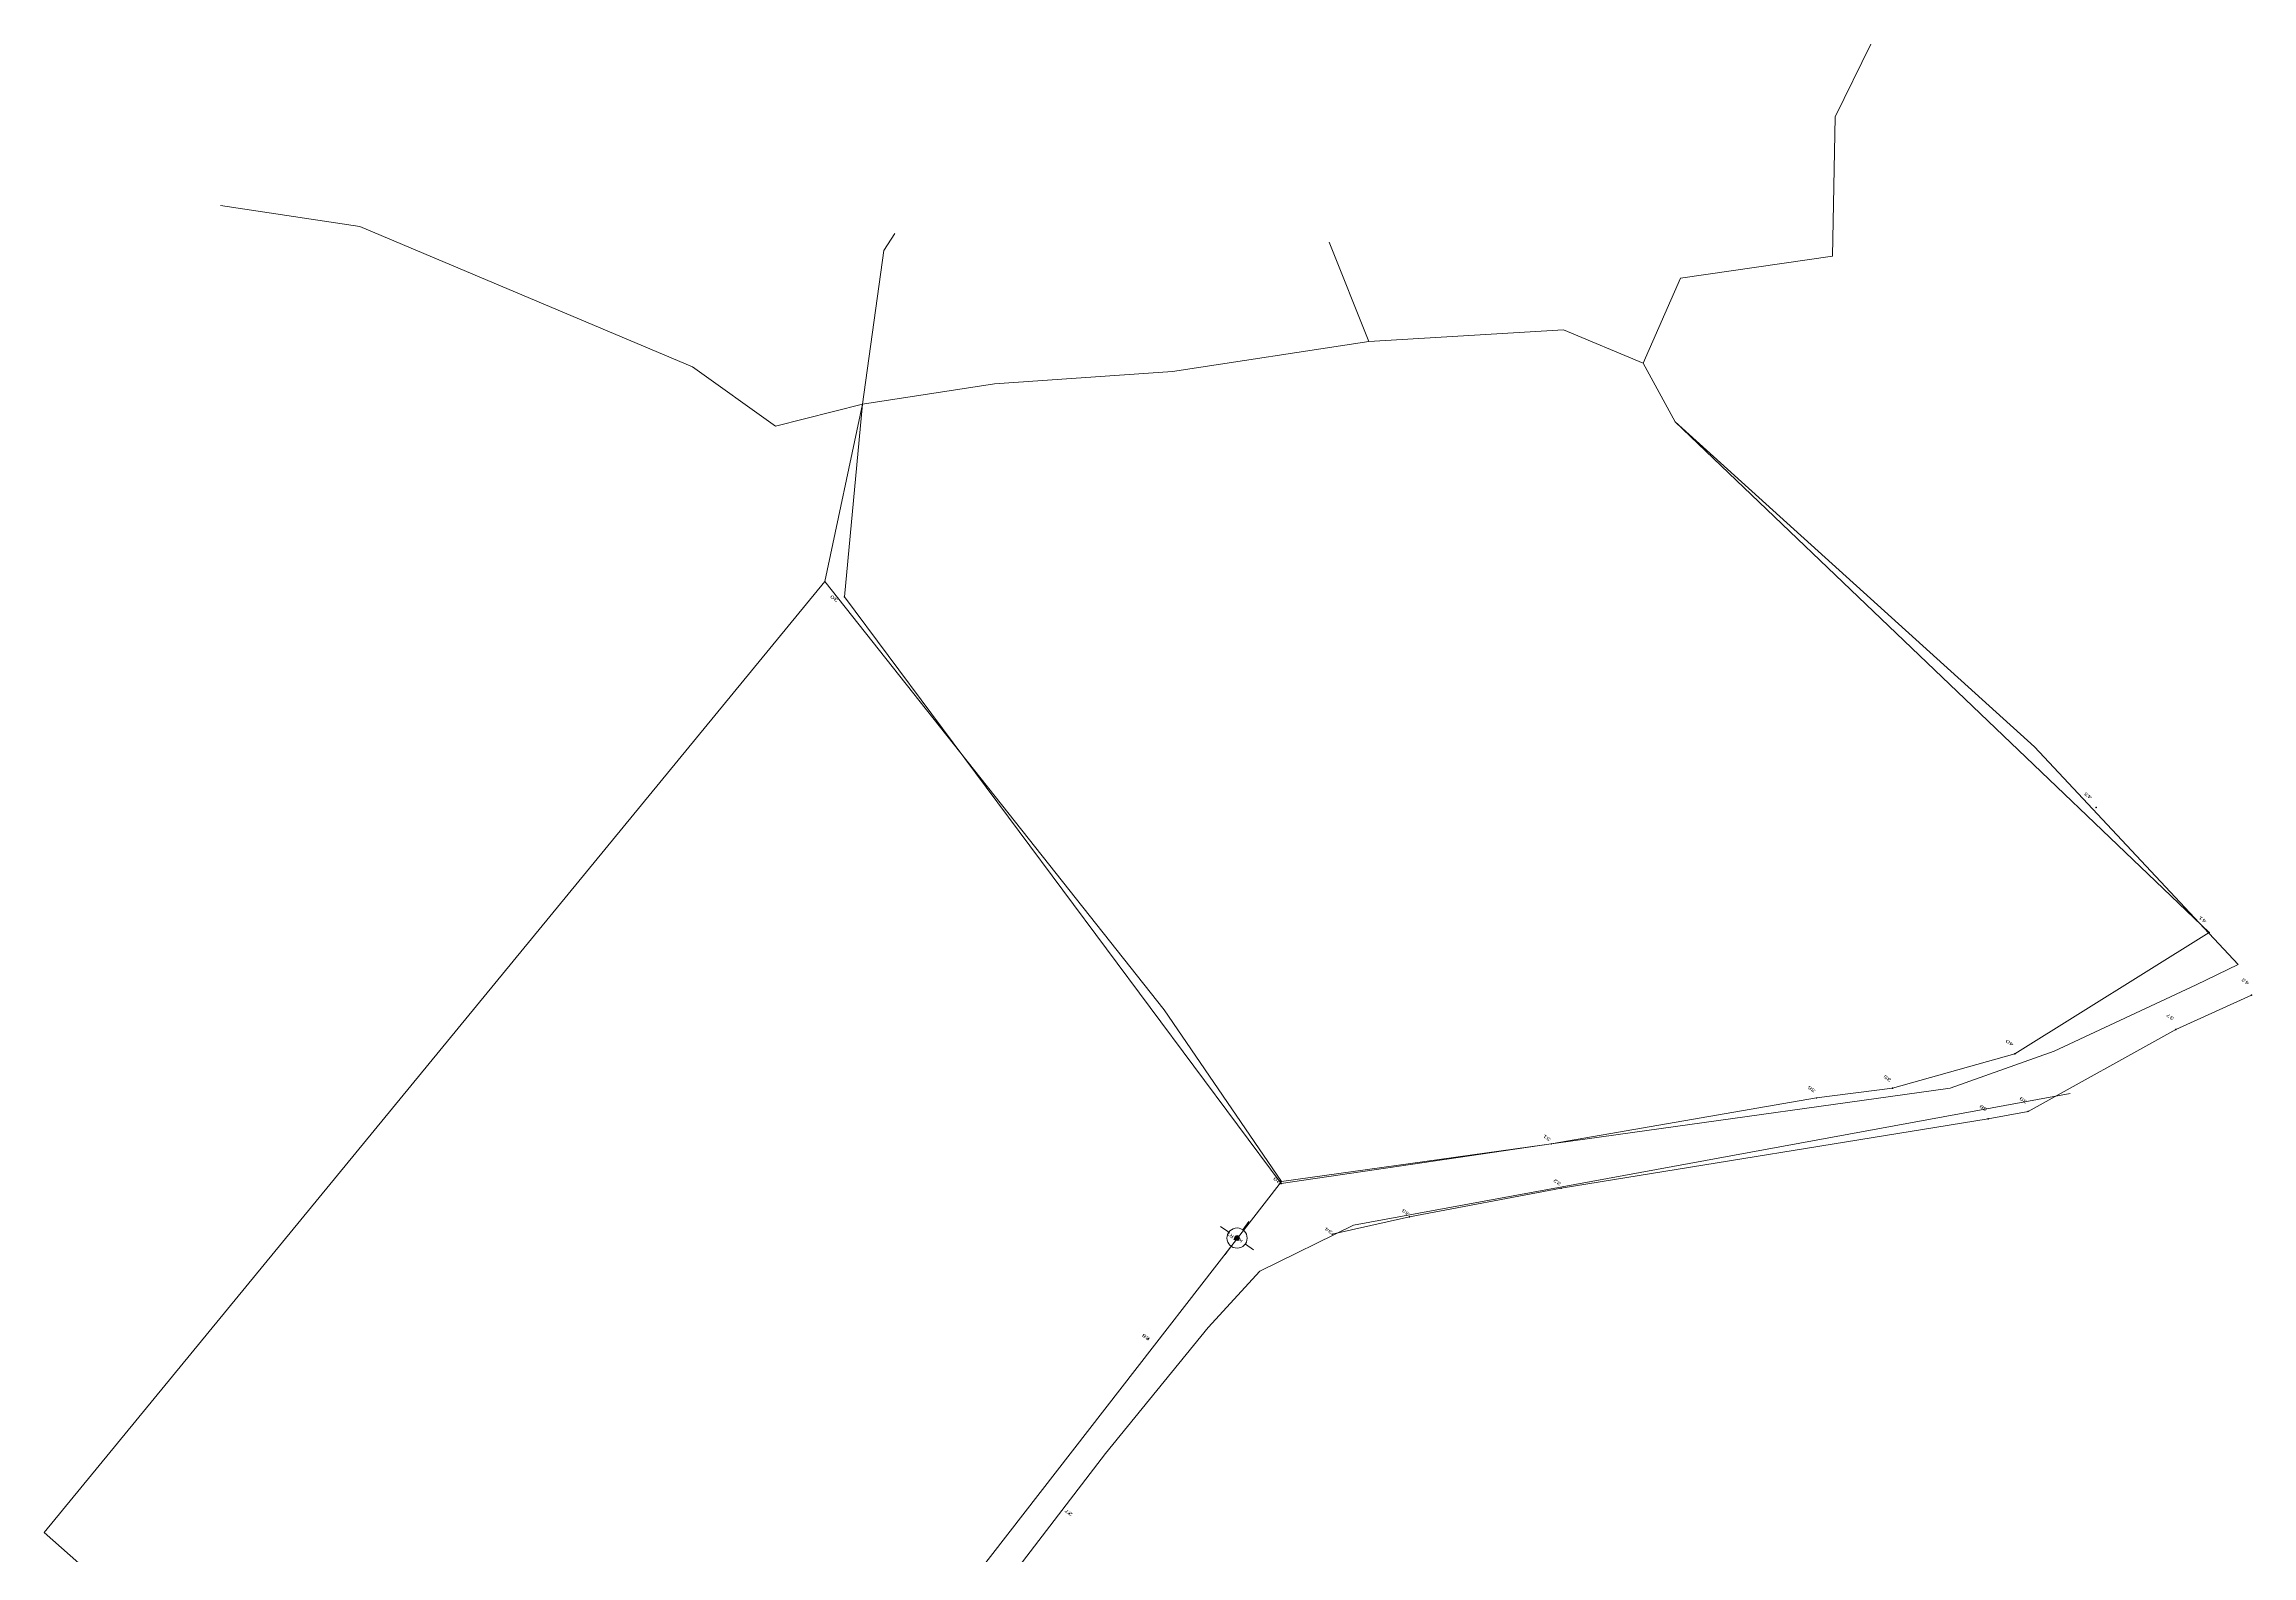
# Model space of a CAD drawing. Header units: metres. Extents: x 549831 to 549967, y 1838707 to 1838852.
# Drawn here: x 549830.9 to 549967.4, y 1838758.2 to 1838851.6 of the extents above; entities that cross this region are included whole.
import ezdxf
from ezdxf.enums import TextEntityAlignment as Align

# ---------------------------------------------------------------- set-up
doc = ezdxf.new("R2010")
doc.units = ezdxf.units.M
doc.header["$LTSCALE"] = 0.08
doc.header["$PDMODE"] = 32
doc.header["$PDSIZE"] = 0.04
for name, color, linetype, lineweight in [('10', 7, 'Continuous', 13), ('23', 7, 'Continuous', 13), ('7', 7, 'Continuous', 13)]:
    doc.layers.add(name, color=color, linetype=linetype, lineweight=lineweight)
doc.layers.add('12', color=7, linetype='Continuous')
doc.layers.add('9', color=7, linetype='Continuous')

msp = doc.modelspace()

# ---------------------------------------------------------------- hatches: boundary and pattern name
at = {"layer": '7'}
msp.add_hatch(color=256, dxfattribs=at).paths.add_polyline_path([(549904.73582, 1838777.9794, 1), (549904.56161, 1838777.73517, 1)])

# ---------------------------------------------------------------- linework, layer by layer
at = {"layer": '10'}
for p, q in [((549910.35, 1838839.38), (549912.79, 1838833.25)), ((549879.17, 1838818.41), (549881.5, 1838829.37)), ((549830.93, 1838759.67), (549879.17, 1838818.41)), ((549907.38, 1838781.22), (549880.38, 1838817.46))]:
    msp.add_line(p, q, dxfattribs=at)
for points in [[(549929.75, 1838831.9), (549932.06, 1838837.16), (549941.44, 1838838.52), (549941.6, 1838847.13), (549943.82, 1838851.61)], [(549841.82, 1838841.64), (549850.43, 1838840.34), (549871, 1838831.67), (549876.13, 1838828.01), (549881.5, 1838829.37)], [(549881.5, 1838829.37), (549882.81, 1838838.86), (549883.5, 1838839.91)], [(549880.38, 1838817.46), (549881.5, 1838829.37), (549889.66, 1838830.63), (549900.66, 1838831.39), (549912.79, 1838833.25), (549924.83, 1838833.97), (549929.75, 1838831.9), (549931.72, 1838828.28), (549964.73, 1838796.73), (549952.72, 1838789.24), (549945.16, 1838787.12), (549940.46, 1838786.51), (549924.07, 1838783.67), (549907.38, 1838781.22)], [(549912.79, 1838833.25), (549924.83, 1838833.97), (549929.75, 1838831.9)], [(549881.5, 1838829.37), (549889.66, 1838830.63), (549900.66, 1838831.39), (549912.79, 1838833.25)], [(549929.75, 1838831.9), (549931.72, 1838828.28), (549953.92, 1838808.2), (549966.52, 1838794.75)], [(549879.17, 1838818.41), (549900.15, 1838791.95), (549907.4, 1838781.35)], [(549910.53, 1838778.09), (549915.3, 1838779.17), (549924.67, 1838780.93), (549951.06, 1838785.22), (549953.53, 1838785.68), (549962.66, 1838790.74), (549967.34, 1838792.87)]]:
    msp.add_lwpolyline(points, dxfattribs=at)
at = {"layer": '23'}
for points in [[(549966.52, 1838794.75), (549963.92, 1838793.51), (549955.15, 1838789.4), (549948.71, 1838787.11), (549907.4, 1838781.35)], [(549909.65, 1838707.35), (549872.6, 1838729.75), (549873.02, 1838732.89), (549879.7, 1838742.61), (549896.52, 1838764.54), (549902.86, 1838772.34), (549906.06, 1838775.82), (549911.85, 1838778.66), (549956.14, 1838786.79)], [(549907.4, 1838781.35), (549870.64, 1838734.01), (549868.81, 1838732.45), (549867.33, 1838732.51), (549854.35, 1838741.68), (549840.93, 1838750.84), (549830.93, 1838759.67)]]:
    msp.add_lwpolyline(points, dxfattribs=at)
at = {"layer": '7'}
for p, q in [((549903.63, 1838778.58), (549904.14, 1838778.22)), ((549905.38, 1838778.88), (549905.01, 1838778.37)), ((549904.29, 1838777.35), (549903.92, 1838776.84)), ((549905.16, 1838777.49), (549905.67, 1838777.13))]:
    msp.add_line(p, q, dxfattribs=at)
for radius in [0.625, 0.15]:
    msp.add_circle((549904.64872, 1838777.85728), radius, dxfattribs=at)
for p in [(549880.38, 1838817.46), (549957.74, 1838804.46), (549964.73, 1838796.73), (549967.34, 1838792.87), (549962.66, 1838790.74), (549952.72, 1838789.24), (549940.46, 1838786.51), (549945.16, 1838787.12), (549951.06, 1838785.22), (549953.53, 1838785.68), (549924.07, 1838783.67), (549907.38, 1838781.22), (549924.67, 1838780.93), (549915.3, 1838779.17), (549910.53, 1838778.09), (549899.16, 1838771.63), (549894.27, 1838760.84)]:
    msp.add_point(p, dxfattribs=at)

# ---------------------------------------------------------------- texts
at = {"layer": '12', "width": 1.75}
for s, p in [('30', (549880.02, 1838817.3)), ('43', (549957.51, 1838805.12)), ('41', (549964.58, 1838797.47)), ('42', (549967.23, 1838793.64)), ('37', (549962.58, 1838791.45)), ('40', (549952.66, 1838789.85)), ('36', (549940.42, 1838786.99)), ('35', (549945.11, 1838787.65)), ('38', (549951.04, 1838785.82)), ('39', (549953.51, 1838786.3)), ('31', (549924.06, 1838783.98)), ('29', (549907.4, 1838781.35)), ('32', (549924.7, 1838781.24)), ('33', (549915.34, 1838779.38)), ('34', (549910.58, 1838778.25)), ('28', (549899.29, 1838771.67)), ('27', (549894.51, 1838760.83))]:
    msp.add_text(s, height=0.2, rotation=145.109, dxfattribs=at).set_placement(p)
at = {"layer": '7', "width": 1.35}
msp.add_text('TR3', height=0.1999, rotation=144.499, dxfattribs=at).set_placement((549904.65, 1838777.86))
at = {"layer": '9', "width": 1.45}
msp.add_text('KC', height=0.1999, rotation=144.499, dxfattribs=at).set_placement((549904.5861, 1838778.02665), align=Align.RIGHT)

doc.saveas('drawing.dxf')
